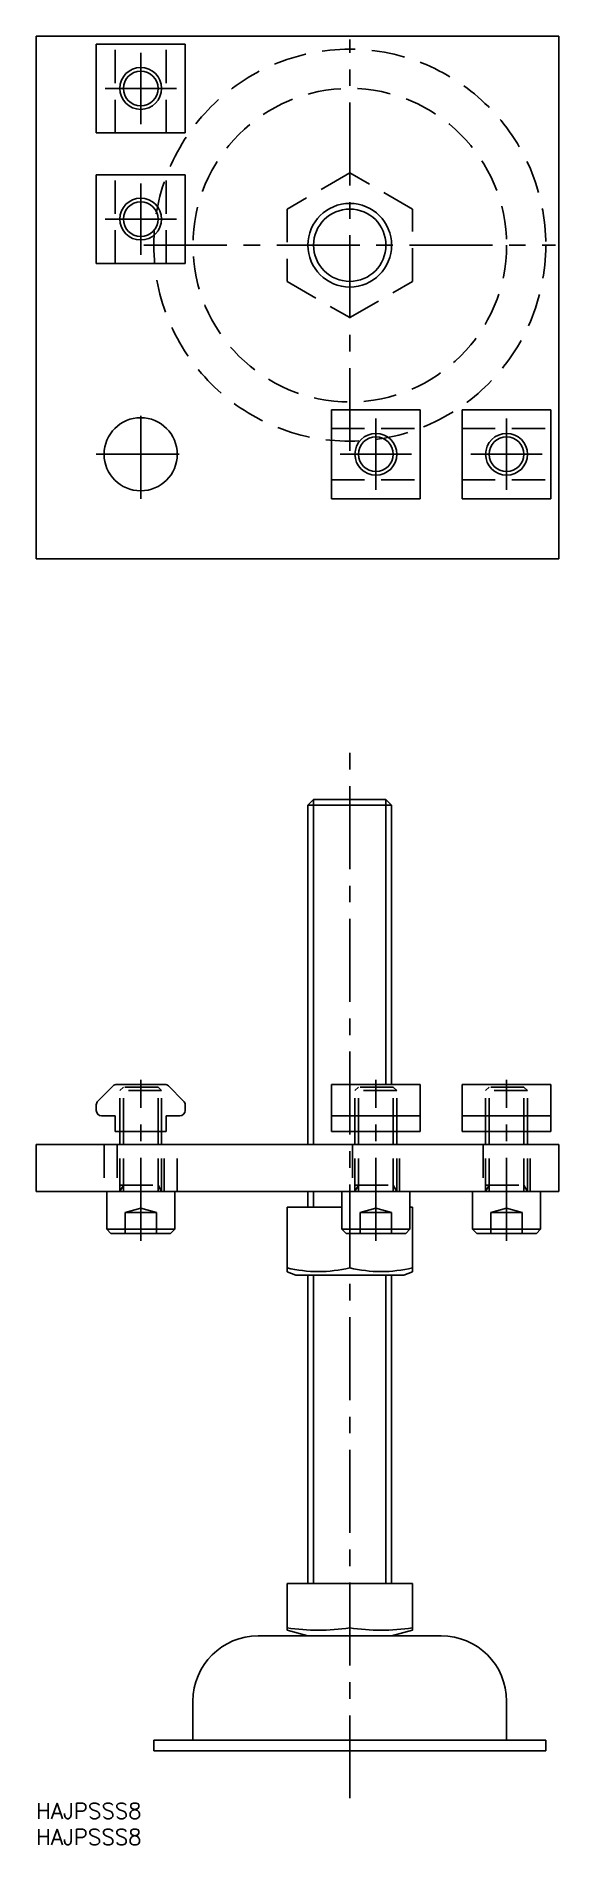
# Model space of a CAD drawing. Extents: x 0 to 100, y -8 to 338.
import ezdxf

# ---------------------------------------------------------------- set-up
doc = ezdxf.new("R2010")
doc.units = 0
doc.header["$LTSCALE"] = 0.5
doc.linetypes.add('CENTER', pattern=[50.8, 31.75, -6.35, 6.35, -6.35])
doc.linetypes.add('DASHED', pattern=[19.05, 12.7, -6.35])
for name, color, linetype in [('MSM_CENTER', 1, 'CENTER'), ('MSM_CONTINUOUS', 7, 'CONTINUOUS'), ('MSM_DASHED', 4, 'DASHED'), ('MSM_NARROW', 5, 'CONTINUOUS'), ('MSM_PART_NUMBER', 7, 'CONTINUOUS')]:
    doc.layers.add(name, color=color, linetype=linetype)
doc.styles.get("Standard").update_dxf_attribs({"font": 'txt.shx', "height": 3, "bigfont": 'bigfont.shx'})

# ---------------------------------------------------------------- blocks, each defined once
blk = doc.blocks.new('*U27')
at = {"layer": 'MSM_PART_NUMBER'}
blk.add_text('HAJPSSS8', height=3, dxfattribs=at).set_placement((0, -3))
blk = doc.blocks.new('*U28')
at = {"layer": 'MSM_PART_NUMBER'}
blk.add_text('HAJPSSS8', height=3, dxfattribs=at).set_placement((0, -8))

msp = doc.modelspace()

# ---------------------------------------------------------------- linework, layer by layer
at = {"layer": 'MSM_CENTER'}
for p, q in [((60, 258.71), (60, 337.46)), ((20, 321.26), (20, 334.91)), ((13.18, 328.08), (26.82, 328.08)), ((20, 296.26), (20, 309.91)), ((13.18, 303.08), (26.82, 303.08)), ((20.63, 298.08), (99.37, 298.08)), ((20, 249.58), (20, 266.58)), ((65, 251.26), (65, 264.91)), ((90, 251.26), (90, 264.91)), ((11.5, 258.08), (28.5, 258.08)), ((58.18, 258.08), (71.83, 258.08)), ((83.18, 258.08), (96.83, 258.08)), ((60, 0.9), (60, 201.1)), ((20, 107.6), (20, 138.4)), ((65, 107.6), (65, 138.4)), ((90, 107.6), (90, 138.4))]:
    msp.add_line(p, q, dxfattribs=at)
at = {"layer": 'MSM_CONTINUOUS'}
for p, q in [((100, 338.08), (0, 338.08)), ((0, 338.08), (0, 238.08)), ((11.5, 319.58), (11.5, 336.58)), ((28.5, 336.58), (11.5, 336.58)), ((28.5, 319.58), (28.5, 336.58)), ((100, 238.08), (100, 338.08)), ((28.5, 319.58), (11.5, 319.58)), ((11.5, 294.58), (11.5, 311.58)), ((28.5, 311.58), (11.5, 311.58)), ((28.5, 294.58), (28.5, 311.58)), ((28.5, 294.58), (11.5, 294.58)), ((56.5, 266.58), (73.5, 266.58)), ((56.5, 249.58), (56.5, 266.58)), ((73.5, 249.58), (73.5, 266.58)), ((81.5, 266.58), (98.5, 266.58)), ((81.5, 249.58), (81.5, 266.58)), ((98.5, 249.58), (98.5, 266.58)), ((56.5, 249.58), (73.5, 249.58)), ((81.5, 249.58), (98.5, 249.58)), ((0, 238.08), (100, 238.08)), ((52, 190.92), (53.08, 192)), ((68, 190.92), (52, 190.92)), ((52, 126), (52, 190.92)), ((66.92, 192), (53.08, 192)), ((66.92, 192), (68, 190.92)), ((68, 137.5), (68, 190.92)), ((14.71, 137.21), (11.79, 134.29)), ((24.59, 137.5), (15.41, 137.5)), ((28.21, 134.29), (25.29, 137.21)), ((56.5, 137.5), (73.5, 137.5)), ((56.5, 128.5), (56.5, 137.5)), ((73.5, 128.5), (73.5, 137.5)), ((81.5, 128.5), (81.5, 137.5)), ((81.5, 137.5), (98.5, 137.5)), ((98.5, 128.5), (98.5, 137.5)), ((11.5, 133.59), (11.5, 132.5)), ((28.5, 132.5), (28.5, 133.59)), ((12.5, 131.5), (15.1, 131.5)), ((15.1, 131.5), (15.1, 128.5)), ((15.1, 128.5), (24.9, 128.5)), ((16, 126), (16, 128.5)), ((24, 126), (24, 128.5)), ((24.9, 131.5), (27.5, 131.5)), ((24.9, 128.5), (24.9, 131.5)), ((56.5, 131.5), (73.5, 131.5)), ((56.5, 128.5), (73.5, 128.5)), ((61, 126), (61, 128.5)), ((69, 126), (69, 128.5)), ((81.5, 131.5), (98.5, 131.5)), ((81.5, 128.5), (98.5, 128.5)), ((86, 126), (86, 128.5)), ((94, 126), (94, 128.5)), ((0, 126), (0, 117)), ((0, 126), (100, 126)), ((100, 126), (100, 117)), ((0, 117), (100, 117)), ((13.5, 117), (13.5, 109.8)), ((26.5, 109.8), (26.5, 117)), ((52, 114), (52, 117)), ((58.5, 117), (58.5, 109.8)), ((71.5, 109.8), (71.5, 117)), ((83.5, 117), (83.5, 109.8)), ((96.5, 109.8), (96.5, 117)), ((48, 114), (58.5, 114)), ((48, 114), (48, 101.66)), ((71.5, 114), (72, 114)), ((72, 114), (72, 101.66)), ((13.5, 109.8), (14.3, 109)), ((13.5, 109.8), (26.5, 109.8)), ((14.3, 109), (25.7, 109)), ((25.7, 109), (26.5, 109.8)), ((58.5, 109.8), (59.3, 109)), ((58.5, 109.8), (71.5, 109.8)), ((59.3, 109), (70.7, 109)), ((60, 109), (60, 102.39)), ((70.7, 109), (71.5, 109.8)), ((83.5, 109.8), (84.3, 109)), ((83.5, 109.8), (96.5, 109.8)), ((84.3, 109), (95.7, 109)), ((95.7, 109), (96.5, 109.8)), ((48, 101.66), (49.67, 101)), ((49.67, 101), (70.33, 101)), ((52, 42), (52, 101)), ((68, 42), (68, 101)), ((70.33, 101), (72, 101.66)), ((48, 42), (72, 42)), ((48, 33.05), (48, 42)), ((60, 33.54), (60, 42)), ((72, 42), (72, 33.05)), ((77.5, 32), (42.5, 32)), ((48, 33.05), (52, 32)), ((68, 32), (72, 33.05)), ((30, 19.5), (30, 12)), ((90, 12), (90, 19.5)), ((97.5, 12), (22.5, 12)), ((22.5, 12), (22.5, 10)), ((97.5, 10), (97.5, 12)), ((97.5, 10), (22.5, 10))]:
    msp.add_line(p, q, dxfattribs=at)
for centre, radius in [((20, 328.08), 4), ((20, 303.08), 4), ((60, 298.08), 8), ((20, 258.08), 7), ((65, 258.08), 4), ((90, 258.08), 4)]:
    msp.add_circle(centre, radius, dxfattribs=at)
for centre, radius, start, end in [((15.41, 136.5), 1, 90, 135), ((24.59, 136.5), 1, 45, 90), ((12.5, 133.59), 1, 135, 180), ((12.5, 132.5), 1, 180, 270), ((27.5, 132.5), 1, 270, 0), ((27.5, 133.59), 1, 0, 45), ((54, 127.75), 26.06, 256.6871, 283.3129), ((66, 127.84), 26.15, 256.7346, 283.2654), ((42.5, 19.5), 12.5, 90, 180), ((54, 70.06), 37.01, 260.67, 279.33), ((66, 70.06), 37.01, 260.67, 279.33), ((77.5, 19.5), 12.5, 0, 90)]:
    msp.add_arc(centre, radius, start, end, dxfattribs=at)
at = {"layer": 'MSM_DASHED'}
for p, q in [((15.1, 319.58), (15.1, 336.58)), ((24.9, 319.58), (24.9, 336.58)), ((15.1, 294.58), (15.1, 311.58)), ((24.9, 294.58), (24.9, 311.58)), ((60, 311.94), (48, 305.01)), ((72, 305.01), (60, 311.94)), ((48, 305.01), (48, 291.15)), ((72, 291.15), (72, 305.01)), ((48, 291.15), (60, 284.22)), ((60, 284.22), (72, 291.15)), ((56.5, 262.98), (73.5, 262.98)), ((81.5, 262.98), (98.5, 262.98)), ((56.5, 253.18), (73.5, 253.18)), ((81.5, 253.18), (98.5, 253.18)), ((16, 128.5), (16, 137.5)), ((16, 136.32), (16.68, 137)), ((24, 136.32), (16, 136.32)), ((16.68, 128.5), (16.68, 137.5)), ((23.32, 137), (16.68, 137)), ((23.32, 128.5), (23.32, 137.5)), ((23.32, 137), (24, 136.32)), ((24, 128.5), (24, 137.5)), ((61, 128.5), (61, 137.5)), ((61, 136.32), (61.68, 137)), ((69, 136.32), (61, 136.32)), ((61.68, 128.5), (61.68, 137.5)), ((68.32, 137), (61.68, 137)), ((68.32, 128.5), (68.32, 137.5)), ((68.32, 137), (69, 136.32)), ((69, 128.5), (69, 137.5)), ((86, 128.5), (86, 137.5)), ((86, 136.32), (86.68, 137)), ((94, 136.32), (86, 136.32)), ((86.68, 128.5), (86.68, 137.5)), ((93.32, 137), (86.68, 137)), ((93.32, 128.5), (93.32, 137.5)), ((93.32, 137), (94, 136.32)), ((94, 128.5), (94, 137.5)), ((13, 126), (13, 117)), ((15.5, 126), (15.5, 117)), ((16, 117), (16, 126)), ((16.68, 117), (16.68, 126)), ((23.32, 117), (23.32, 126)), ((24, 117), (24, 126)), ((24.5, 117), (24.5, 126)), ((27, 117), (27, 126)), ((60.5, 126), (60.5, 117)), ((61, 117), (61, 126)), ((61.68, 117), (61.68, 126)), ((68.32, 117), (68.32, 126)), ((69, 117), (69, 126)), ((69.5, 117), (69.5, 126)), ((85.5, 126), (85.5, 117)), ((86, 117), (86, 126)), ((86.68, 117), (86.68, 126)), ((93.32, 117), (93.32, 126)), ((94, 117), (94, 126)), ((94.5, 117), (94.5, 126)), ((16, 117), (16.68, 118.25)), ((16, 118.25), (24, 118.25)), ((24, 117), (23.32, 118.25)), ((61, 117), (61.68, 118.25)), ((61, 118.25), (69, 118.25)), ((69, 117), (68.32, 118.25)), ((86, 117), (86.68, 118.25)), ((86, 118.25), (94, 118.25)), ((94, 117), (93.32, 118.25)), ((20, 113.8), (17, 113)), ((17, 113), (17, 109)), ((17, 113), (23, 113)), ((23, 113), (20, 113.8)), ((20, 113), (20, 109)), ((23, 113), (23, 109)), ((60, 114), (60, 109)), ((65, 113.8), (62, 113)), ((62, 113), (62, 109)), ((62, 113), (68, 113)), ((68, 113), (65, 113.8)), ((65, 113), (65, 109)), ((68, 113), (68, 109)), ((90, 113.8), (87, 113)), ((87, 113), (87, 109)), ((87, 113), (93, 113)), ((93, 113), (90, 113.8)), ((90, 113), (90, 109)), ((93, 113), (93, 109))]:
    msp.add_line(p, q, dxfattribs=at)
for radius in [37.5, 30]:
    msp.add_circle((60, 298.08), radius, dxfattribs=at)
at = {"layer": 'MSM_NARROW'}
for p, q in [((53.08, 126), (53.08, 192)), ((66.92, 137.5), (66.92, 192)), ((16.68, 126), (16.68, 128.5)), ((23.32, 126), (23.32, 128.5)), ((61.68, 126), (61.68, 128.5)), ((68.32, 126), (68.32, 128.5)), ((86.68, 126), (86.68, 128.5)), ((93.32, 126), (93.32, 128.5)), ((53.08, 114), (53.08, 117)), ((53.08, 42), (53.08, 101)), ((66.92, 42), (66.92, 101))]:
    msp.add_line(p, q, dxfattribs=at)
for centre, radius in [((20, 328.08), 3.32), ((20, 303.08), 3.32), ((60, 298.08), 6.92), ((65, 258.08), 3.32), ((90, 258.08), 3.32)]:
    msp.add_circle(centre, radius, dxfattribs=at)

# ---------------------------------------------------------------- block references
at = {"layer": 'MSM_CONTINUOUS'}
for name in ['*U27', '*U28']:
    msp.add_blockref(name, (0, 0), dxfattribs=at)

doc.saveas('drawing.dxf')
